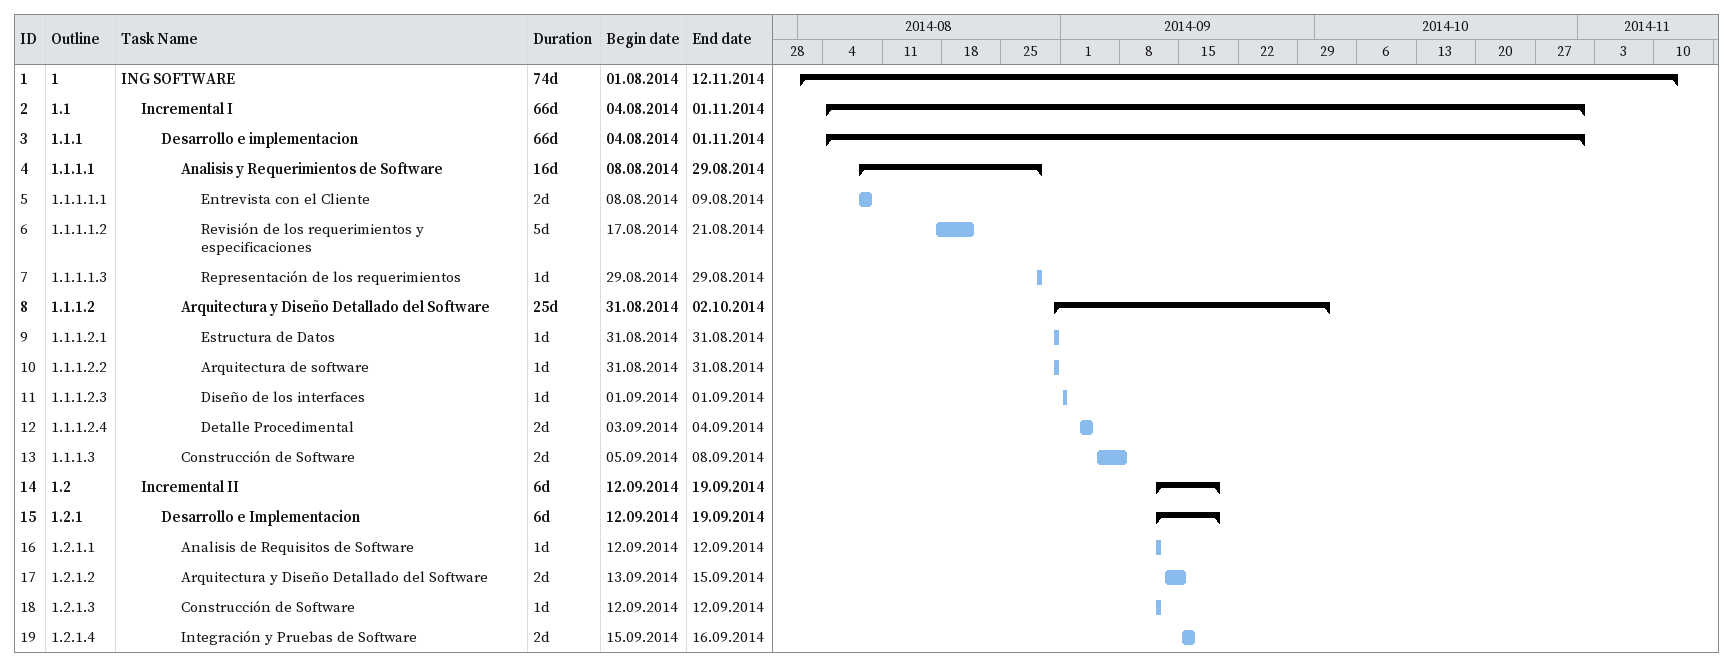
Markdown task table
| ID | WBS | Task | Duration | Start | Finish |
|---|---|---|---|---|---|
| 1 | 1 | **ING SOFTWARE** | 74d | 2014-08-01 | 2014-11-12 |
| 2 | 1.1 | **Incremental I** | 66d | 2014-08-04 | 2014-11-01 |
| 3 | 1.1.1 | **Desarrollo e implementacion** | 66d | 2014-08-04 | 2014-11-01 |
| 4 | 1.1.1.1 | **Analisis y Requerimientos de Software** | 16d | 2014-08-08 | 2014-08-29 |
| 5 | 1.1.1.1.1 | Entrevista con el Cliente | 2d | 2014-08-08 | 2014-08-09 |
| 6 | 1.1.1.1.2 | Revisión de los requerimientos y especificaciones | 5d | 2014-08-17 | 2014-08-21 |
| 7 | 1.1.1.1.3 | Representación de los requerimientos | 1d | 2014-08-29 | 2014-08-29 |
| 8 | 1.1.1.2 | **Arquitectura y Diseño Detallado del Software** | 25d | 2014-08-31 | 2014-10-02 |
| 9 | 1.1.1.2.1 | Estructura de Datos | 1d | 2014-08-31 | 2014-08-31 |
| 10 | 1.1.1.2.2 | Arquitectura de software | 1d | 2014-08-31 | 2014-08-31 |
| 11 | 1.1.1.2.3 | Diseño de los interfaces | 1d | 2014-09-01 | 2014-09-01 |
| 12 | 1.1.1.2.4 | Detalle Procedimental | 2d | 2014-09-03 | 2014-09-04 |
| 13 | 1.1.1.3 | Construcción de Software | 2d | 2014-09-05 | 2014-09-08 |
| 14 | 1.2 | **Incremental II** | 6d | 2014-09-12 | 2014-09-19 |
| 15 | 1.2.1 | **Desarrollo e Implementacion** | 6d | 2014-09-12 | 2014-09-19 |
| 16 | 1.2.1.1 | Analisis de Requisitos de Software | 1d | 2014-09-12 | 2014-09-12 |
| 17 | 1.2.1.2 | Arquitectura y Diseño Detallado del Software | 2d | 2014-09-13 | 2014-09-15 |
| 18 | 1.2.1.3 | Construcción de Software | 1d | 2014-09-12 | 2014-09-12 |
| 19 | 1.2.1.4 | Integración y Pruebas de Software | 2d | 2014-09-15 | 2014-09-16 |
